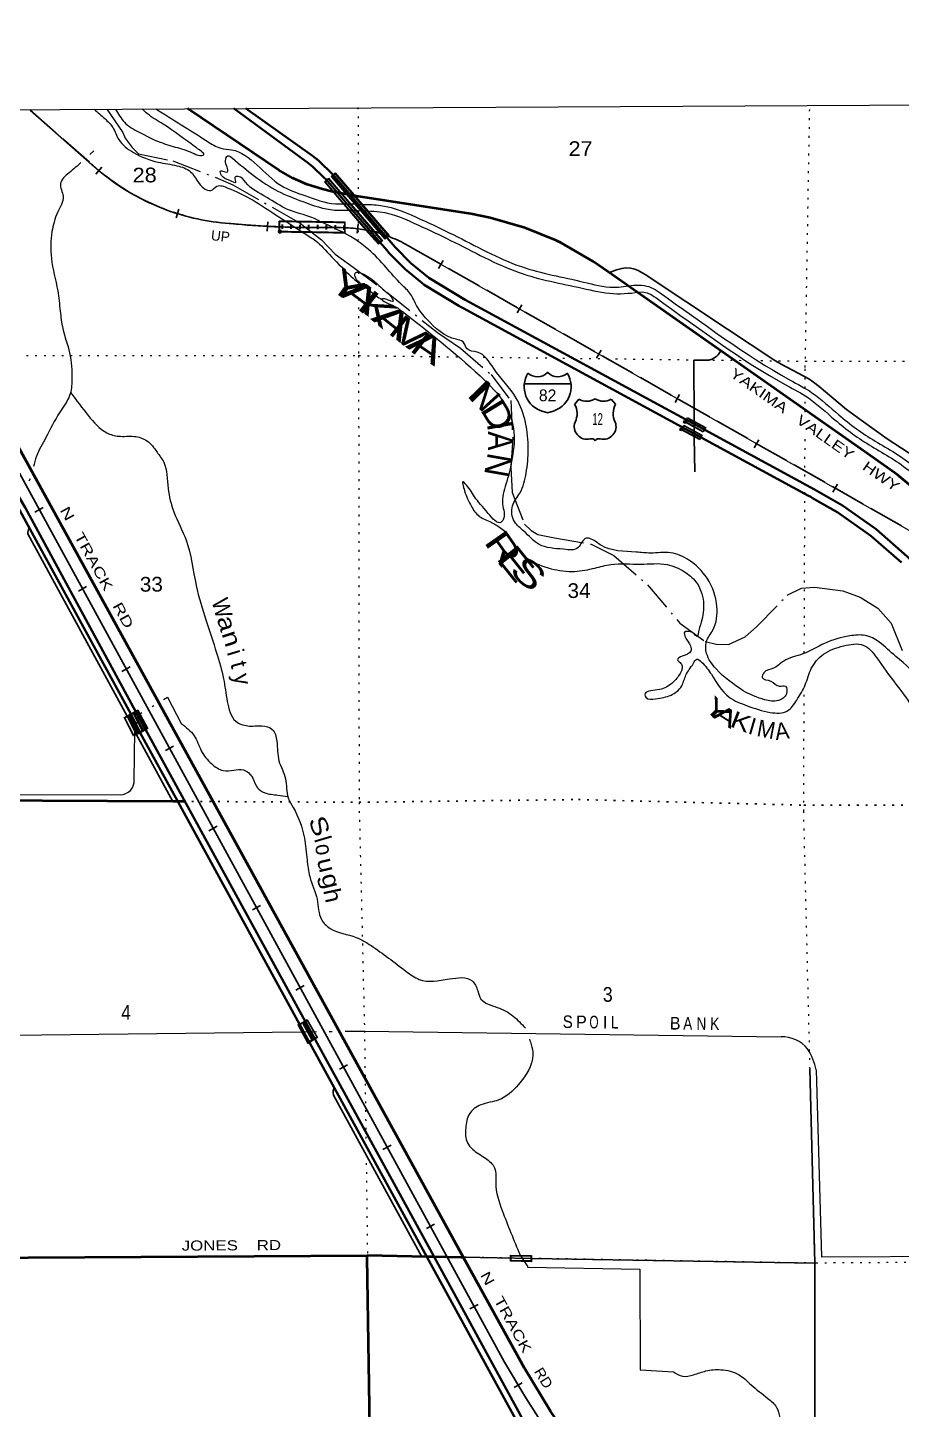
# Model space of a CAD drawing. Header units: feet. Extents: x -2 to 285336, y -549186 to -364975.
# Drawn here: x 138328 to 148716, y -381397 to -364975 of the extents above; entities that cross this region are included whole.
import ezdxf
from ezdxf.enums import TextEntityAlignment as Align

# ---------------------------------------------------------------- set-up
doc = ezdxf.new("R2010")
doc.units = ezdxf.units.FT
doc.header["$LTSCALE"] = 70
doc.header["$PDMODE"] = 32
doc.header["$PDSIZE"] = 35
for name, pattern in [('DOT_DASHED', [7.7, 5, -1.2, 0.3, -1.2]), ('DOTTED', [1.5, 0.3, -1.2]), ('LONG_DASHED', [7.5, 6, -1.5])]:
    doc.linetypes.add(name, pattern=pattern)
for name, color, linetype, lineweight in [('15', 7, 'Continuous', 25), ('16', 7, 'Continuous', 25), ('18', 7, 'Continuous', 35), ('20', 7, 'Continuous', 35), ('26', 7, 'Continuous', 40), ('27', 7, 'Continuous', 13), ('29', 7, 'Continuous', 25), ('31', 7, 'Continuous', 13), ('34', 7, 'Continuous', 25), ('39', 7, 'Continuous', 13), ('4', 7, 'Continuous', 13), ('41', 7, 'Continuous', 13), ('44', 7, 'DOT_DASHED', 13), ('55', 7, 'Continuous', 13), ('57', 7, 'Continuous', 13), ('6', 7, 'DOTTED', 25), ('63', 7, 'Continuous', 25), ('7', 7, 'DOTTED', 13)]:
    doc.layers.add(name, color=color, linetype=linetype, lineweight=lineweight)

msp = doc.modelspace()

# ---------------------------------------------------------------- linework, layer by layer
at = {"layer": '15'}
for p, q in [((144507.21, -369075.51), (144510.11, -369072.6)), ((144513.28, -369074.98), (144509.85, -369072.6)), ((144234.5, -369206.98), (144510.91, -369206.98)), ((144510.91, -369552.56), (144447.02, -369534.6)), ((144510.38, -369552.82), (144574.01, -369534.08))]:
    msp.add_line(p, q, dxfattribs=at)
msp.add_lwpolyline([(144786.27, -369206.98), (144510.38, -369206.98), (144510.91, -369206.98)], dxfattribs=at)
for centre, radius, start, end in [((144537.13, -369242.08), 306.13, 148.4444, 254.43382), ((144388.53, -368959.48), 165.66, 227.34169, 315.81206), ((144632.22, -368959.48), 165.66, 224.18847, 312.69397), ((144483.62, -369242.08), 306.13, 283.08087, 31.6248)]:
    msp.add_arc(centre, radius, start, end, dxfattribs=at)
at = {"layer": '16'}
for p, q in [((144831.53, -369450.82), (144882.84, -369392.06)), ((145074.6, -369386.09), (145074.32, -369386.29)), ((145266.69, -369391.97), (145318.08, -369450.82))]:
    msp.add_line(p, q, dxfattribs=at)
for centre, radius, start, end in [((144638.55, -369561.45), 222.05, 332.97043, 29.75871), ((144973.92, -369234.4), 182.07, 239.97227, 303.45418), ((145175.7, -369234.9), 181.52, 236.33975, 300.08743), ((145175.69, -369234.4), 182.07, 236.54582, 236.59441), ((145511.05, -369561.45), 222.05, 150.24129, 207.02957), ((144977.74, -369716.35), 151.42, 159.09177, 283.81923), ((145171.86, -369716.35), 151.42, 256.18077, 20.90823)]:
    msp.add_arc(centre, radius, start, end, dxfattribs=at)
for centre, major_axis, start_param, end_param in [((145033.08, -369915.17), (-19.56, 51.67), 4.95877769, 6.28318531), ((145116.53, -369915.17), (19.56, 51.67), 0, 1.32637542)]:
    msp.add_ellipse(centre, major_axis=major_axis, ratio=0.929097, start_param=start_param, end_param=end_param, dxfattribs=at)
at = {"layer": '18'}
for points in [[(148716.59, -371330.71), (148354.37, -371014.63), (147961.09, -370738.15), (147660.62, -370566.21), (147637.71, -370553.1), (147610.62, -370538.4), (146334.94, -369845.82), (143504.99, -368309.41), (143480.43, -368296.08), (143454.99, -368280.74), (143063.83, -368044.92), (143041.09, -368031.21), (143013.83, -368008.7), (142816.99, -367846.23), (142646.8, -367673.58), (142623.37, -367649.81), (142600.91, -367623.58), (142543.16, -367556.14), (141871.64, -366777.41), (141854.22, -366760.69), (141714.4, -366626.54), (141678.21, -366596.42), (141654.31, -366576.53), (141628.21, -366557.42), (140775.99, -365933.69)], [(152131.19, -375397.52), (149120.52, -371618.78), (148786.19, -371258.9), (148416.08, -370935.94), (148014.24, -370653.44), (147683.33, -370464.09), (146378.17, -369755.5), (143529.88, -368209.14), (143098.37, -367949), (142884.6, -367772.54), (142698.28, -367583.54), (141956.71, -366721.14), (141784.83, -366555.25), (141715.77, -366497.6), (140917.91, -365932.81)]]:
    msp.add_lwpolyline(points, dxfattribs=at)
at = {"layer": '20'}
for points in [[(140113.5, -374171.64), (139666.84, -373355.27), (139558.7, -373136.9), (138237.01, -370713.97), (137193.05, -368833.86), (137183.45, -368816.31), (137165.59, -368783.86), (137140.55, -368738.34), (137132.57, -368723.85), (137112.89, -368688.34), (135602.42, -365964.81)], [(143160.9, -379585.2), (141746.72, -377000.45), (139612.15, -373099.03), (138296.7, -370679.14), (138169.81, -370462.83), (137239.5, -368762.48), (137197.55, -368686.33), (135687.61, -365964.31)], [(143074.48, -379583.52), (141680.21, -377035.17), (140113.5, -374171.64)], [(144358.76, -384866.53), (144333.9, -382342.19), (144333.65, -382317.21), (144332.58, -382292.19), (144328.83, -382204.75), (144305.39, -382021.35), (144262.91, -381841.41), (144201.86, -381666.89), (144134.7, -381524.7), (144122.94, -381499.8), (144109.2, -381474.7), (143074.48, -379583.52)], [(144433.78, -384866.98), (144408.65, -382316.37), (144403.62, -382199.15), (144379.19, -382007.97), (144334.91, -381820.38), (144271.26, -381638.45), (144188.94, -381464.17), (143160.9, -379585.2)]]:
    msp.add_lwpolyline(points, dxfattribs=at)
at = {"layer": '26'}
for p, q in [((143510.42, -379591.97), (136020.39, -365962.34)), ((142219.63, -366975.91), (141940.65, -366921.15)), ((140199.22, -374172.04), (140113.5, -374171.64)), ((143074.48, -379583.52), (142364.25, -379569.75)), ((143160.9, -379585.2), (143074.48, -379583.52))]:
    msp.add_line(p, q, dxfattribs=at)
for points in [[(141940.65, -366921.15), (141832.77, -366896.45), (141652.31, -366839.04), (141478.85, -366763.09), (141314.28, -366669.42), (140227.81, -365937.04)], [(148883.2, -370467.54), (148669.66, -370288.56), (148317.58, -370041.81), (145229.77, -367877.69), (145050.26, -367754.74), (144662.12, -367530.28), (144637.06, -367515.79), (144612.12, -367505.65), (144238.6, -367353.8), (143825.34, -367234.32), (143597.29, -367187.92), (142264.42, -366983.92), (142219.63, -366975.91)], [(140055.4, -374171.36), (136948.66, -374156.26), (131610.78, -374164.29)], [(140113.5, -374171.64), (140070.97, -374171.44), (140055.4, -374171.36)], [(131689.52, -379577.26), (134420.53, -379610.53), (136985.57, -379599.59), (142364.25, -379569.75)], [(142385.03, -384923.74), (142404.05, -382114.32), (142364.64, -379594.75), (142364.25, -379569.75)], [(143510.42, -379591.97), (143480.42, -379591.39), (143160.9, -379585.2)], [(147436.82, -384302), (146572.31, -383505.35), (146549.41, -383485.01), (146448.84, -383406.75), (146340.64, -383339.44), (146238.94, -383289.74), (146072.05, -383190.29), (145999.59, -383133.1), (145820.33, -382969.31), (145344.76, -382461.75), (145321.95, -382434.89), (144786.42, -381770.62), (144545.98, -381419.2), (144234.08, -380908.81), (143510.42, -379591.97)]]:
    msp.add_lwpolyline(points, dxfattribs=at)
at = {"layer": '29'}
for p, q in [((145671.47, -367908), (146649.89, -368559.85)), ((146250.36, -369644.03), (146249.9, -368926.13)), ((147686.24, -379658.83), (147628.25, -377349.68))]:
    msp.add_line(p, q, dxfattribs=at)
for points in [[(145671.47, -367908), (145586.28, -367863.17), (145548.19, -367845.24), (145496.66, -367834.03), (145440.64, -367831.79), (145393.59, -367836.27), (145328.61, -367854.21), (145246.44, -367886.43)], [(146649.89, -368559.85), (147200.1, -368922.37), (147287.49, -368973.93), (147419.68, -369045.66), (147614.62, -369151.02), (147670.64, -369186.89), (147740.1, -369240.69), (147887.98, -369368.46), (148062.75, -369511.93), (148237.52, -369641.95)], [(146249.9, -368926.13), (146397.95, -368927.96), (146427.64, -368925.72), (146465.17, -368914.51), (146497.1, -368896.58), (146522.31, -368880.89), (146537.43, -368865.2), (146568.8, -368818.12)], [(146259.04, -370255.16), (146253.21, -369845), (146250.36, -369644.03)], [(148237.52, -369641.95), (148545.6, -369863.87), (148886.18, -370083.56), (148975.8, -370150.81), (149076.63, -370242.72), (149273.81, -370428.78), (149365.67, -370500.52), (149488.91, -370587.94), (149963.92, -370910.75), (150023.29, -370948.86), (150107.32, -370989.21), (150277.61, -371060.94), (150436.7, -371116.98)], [(138349.63, -370920.42), (138339.93, -370940.83), (138332.85, -370954.11), (138329.31, -370971.82), (138329.31, -370990.41), (138383.28, -371086.91), (139512.74, -373156.4), (139641.94, -373414.95), (140055.4, -374171.36)], [(141972.96, -377570.24), (141959.77, -377612.98), (141958.89, -377629.81), (141965.08, -377661.68), (142013.75, -377751.1), (143015.12, -379582.37)], [(147686.24, -379658.83), (144320.59, -379602.51), (143505.7, -379588.88)], [(147686.24, -379658.83), (147686.92, -382031.67), (147679.5, -384034.36)]]:
    msp.add_lwpolyline(points, dxfattribs=at)
at = {"layer": '31'}
for p, q in [((139585.46, -373396.55), (139474.09, -373172.72)), ((139474.39, -373172.57), (139526.92, -373146.44)), ((139526.92, -373146.44), (139638.29, -373370.27)), ((139638.29, -373370.27), (139585.26, -373396.65)), ((144068.85, -379562.63), (144318.82, -379566.73)), ((144318.82, -379566.73), (144317.59, -379641.72))]:
    msp.add_line(p, q, dxfattribs=at)
for points in [[(139484.82, -373176.32), (139523.32, -373157.17), (139627.55, -373366.66), (139589.06, -373385.82)], [(144076.71, -379570.75), (144310.69, -379574.59), (144309.72, -379633.59), (144075.74, -379629.75)]]:
    msp.add_lwpolyline(points, close=True, dxfattribs=at)
msp.add_lwpolyline([(144317.59, -379641.72), (144067.62, -379637.62), (144068.85, -379562.63)], dxfattribs=at)
at = {"layer": '34', "lineweight": 13}
for p, q in [((138359.4, -365954.55), (139092.23, -366602.58)), ((141778.96, -367350.43), (142025.87, -367353.39)), ((142874.12, -367579.33), (148803.33, -370947.1))]:
    msp.add_line(p, q, dxfattribs=at)
at = {"layer": '34'}
for p, q in [((138414.85, -370732.39), (138511.92, -370679.37)), ((138931.06, -371672.15), (139028.14, -371619.14)), ((139449.2, -372626.34), (139546.28, -372573.32)), ((139965.42, -373566.11), (140062.5, -373513.09)), ((140483.56, -374520.3), (140580.64, -374467.28)), ((140999.78, -375460.06), (141096.86, -375407.05)), ((141517.92, -376414.25), (141615, -376361.23)), ((142034.14, -377354.02), (142131.22, -377301)), ((142552.28, -378308.21), (142649.36, -378255.19)), ((143068.5, -379247.97), (143165.57, -379194.96)), ((143586.64, -380202.16), (143683.72, -380149.14)), ((144114.01, -381137.83), (144209.07, -381081.28))]:
    msp.add_line(p, q, dxfattribs=at)
at = {"layer": '34', "lineweight": 13}
msp.add_lwpolyline([(135874.41, -365963.68), (143996.88, -380836.26), (144248.6, -381259.45)], dxfattribs=at)
at = {"layer": '34'}
msp.add_lwpolyline([(135875.39, -365963.2), (143997.83, -380835.72), (144249.53, -381258.88), (144396.08, -381490.89), (144547.12, -381718.25), (144621.42, -381827.36), (144681.93, -381909.62), (144777.6, -382036.14), (144875.81, -382161.36), (144977.24, -382284.58), (145079.29, -382405.88), (145183.9, -382525.85), (145291.7, -382643.85), (145400.14, -382759.91), (145510.48, -382874), (145624.02, -382986.12), (158111.25, -394735.09)], dxfattribs=at)
at = {"layer": '34', "lineweight": 13}
for centre, radius, start, end in [((140920.62, -364595.57), 2714.97, 227.66638, 266.27441), ((141710.54, -357144.28), 10206.38, 264.56711, 270.38411), ((142044.23, -368989.74), 1636.46, 59.5273, 90.64266), ((157554.82, -372960.65), 15682.01, 211.95088, 214.43329)]:
    msp.add_arc(centre, radius, start, end, dxfattribs=at)
at = {"layer": '34', "linetype": 'DOTTED', "lineweight": 100}
msp.add_arc((140704.42, -429713.89), 62374.92, 88.71762, 89.43408, dxfattribs=at)
at = {"layer": '39'}
for p, q in [((139116.43, -366440.79), (139067.2, -366483.33)), ((142135.2, -367143.71), (142372.94, -367154.38)), ((138357.16, -370338.52), (138341.95, -370364.15)), ((139808.12, -373042.6), (139829.23, -373029.85)), ((139658.48, -373132.96), (139687.49, -373115.44)), ((141578.82, -376908.85), (141761.51, -376906.75)), ((141913.11, -376905.02), (141946.77, -376904.64)), ((147701.63, -377363.23), (147765.98, -379585.24)), ((144182.81, -379562.8), (144273.17, -379704.83))]:
    msp.add_line(p, q, dxfattribs=at)
for points in [[(139942.22, -372961.62), (139992.67, -372931.16), (140153.46, -373245.43)], [(139596.14, -373917.3), (139603.33, -373333.92), (139658.48, -373132.96)], [(137973.22, -374088.95), (139427.82, -374094.93), (139428.96, -374094.81)], [(137041.98, -376958.83), (137118.9, -376959.9), (141578.82, -376908.85)], [(142101.19, -376902.87), (142328.82, -376900.26), (147285.17, -376970.64)], [(147763.18, -379583.1), (151050.85, -379566.52), (151100.85, -379607.52)], [(144271.23, -379706.85), (145605.04, -379730.89), (145612.03, -380928.49), (146005.27, -380949.62)]]:
    msp.add_lwpolyline(points, dxfattribs=at)
for centre, radius, start, end in [((139422.81, -373921.53), 173.38, 272.03296, 1.40051), ((147301.54, -377353.85), 383.56, 38.68953, 92.44629), ((147069.01, -377474.01), 642.25, 9.93245, 34.08388)]:
    msp.add_arc(centre, radius, start, end, dxfattribs=at)
for points in [[(139117.8, -365944.94), (139245.15, -366056.34), (139340.2, -366162.12), (139411.48, -366306.26), (139587.11, -366459.66), (139878.77, -366574), (140101.7, -366616.51), (140264.69, -366687.62), (140428.65, -366889.33), (140505.02, -366910.86), (140578.84, -366860.06), (140709.36, -366881.18), (140971.02, -367005.79), (141269.25, -367194.43), (141617, -367417.72)], [(139374.04, -365942.78), (139478.11, -366098.78), (139653.49, -366218.02), (139905.07, -366336.68), (140108.11, -366401.45), (140307.19, -366472.28), (140399.62, -366495.69), (140423.61, -366485.46), (140393.24, -366447.51), (140312.57, -366387.84), (139939.57, -366123.41), (139754.13, -366000.23), (139689.34, -365941.2)], [(139851.58, -365940.34), (140460.51, -366324.43), (140623.58, -366407.59), (140752.08, -366426.71), (141340.89, -366852.27), (141622.55, -366970.7), (141986.28, -367068.42), (142077, -367068.6)], [(141803.64, -367280.22), (141781.2, -367266.9), (141419.22, -367135.01), (141171.48, -366994.22), (140919.43, -366813.27), (140830.67, -366743.61), (140792.65, -366755.95), (140801.11, -366814.17), (140730.76, -366792.6), (140634.03, -366731.03), (140621.59, -366676.87), (140703.92, -366690.31), (140699.48, -366634.08), (140680.85, -366555.85), (140706.48, -366497.38), (140762.94, -366527.1)], [(140762.94, -366527.1), (141303.91, -366918.08), (141598.17, -367041.81), (141976.31, -367143.4), (142135.2, -367143.71)], [(138961.33, -366579.72), (138820.8, -366700.59), (138717.49, -366829.98), (138748.68, -366978.44), (138683.97, -367173.85), (138617.47, -367399.42), (138609.83, -367716.98), (138684.92, -368102.23), (138714.8, -368343.14), (138746.45, -368551.89), (138826.84, -368840.65), (138853.3, -369159.96), (138826.64, -369349.05), (138709.78, -369544.86), (138545.6, -369847.53), (138432.95, -370069.43), (138399.54, -370192.96)], [(142077, -367068.6), (142196.87, -367068.83), (142307.02, -367075.34)], [(142306.96, -367075.34), (142527.93, -367088.42), (143004.48, -367253.6), (143388.9, -367435.56), (144197.97, -367815.24), (144937.38, -367998.52), (145292.83, -368060.13), (145532.47, -368034.31)], [(142372.94, -367154.38), (142513.16, -367162.68), (142976.07, -367323.13), (143356.93, -367503.4), (144172.78, -367886.26), (144921.93, -368071.96), (145291.1, -368135.95), (145637.13, -368114.93)], [(146832.98, -372857.15), (146512.14, -372596.34), (146400.46, -372412.32), (146397.41, -372273.68), (146474.58, -372134.44), (146522.62, -371854.76), (146405.79, -371520.06), (146189.57, -371302.67), (145972.34, -371217.91), (145733.69, -371219.72), (145563.14, -371208.96), (145149.41, -371129.71), (145028.51, -371054.26), (144966.26, -371044.69), (144872.82, -371153.91), (144700.51, -371175.31), (144409.27, -371117.24), (144227.59, -370959.87), (144116.44, -370846.17), (144092.97, -370659.46), (144180.07, -370506.08), (144254.49, -370268.4), (144280.43, -369982.85), (144135.51, -369379.1), (143870.13, -369025.43), (143672.13, -368832.01), (143551.51, -368792.74), (143504.75, -368708.69), (143422.3, -368679.18), (143077.58, -368442.66), (142952.01, -368278.84), (142880.79, -368142.73), (142771.63, -368027.01), (142589.61, -367825.43), (142381.44, -367612), (142216.06, -367488.66), (141802.6, -367279.56)], [(141617, -367417.72), (141752.95, -367510.26), (141944.93, -367703.73), (142253.93, -367990.75), (142221.42, -367934.73), (142221.12, -367894.54), (142343.61, -367915.72), (142579.71, -368108.85), (142656.49, -368184.63), (142672.85, -368226.7), (142588.44, -368203.23), (142540.31, -368203.59), (142582.68, -368237.43), (142687.32, -368284.87), (142806.26, -368366.35), (143762.91, -369168.92), (144015.88, -369472.44), (144108.44, -369781.2), (144081, -370133.07), (144014.82, -370400.83), (143974.5, -370640.27), (143981.89, -370823.08), (143958.04, -370851.39), (143804.84, -370748.06), (143640.91, -370550.36), (143527.41, -370392.48), (143507.23, -370374.54), (143522.06, -370480.93), (143591.45, -370641.17), (143682.68, -370771.09), (143821.62, -370846.4), (143938.44, -370911.82), (143996.97, -370961.62), (144053.76, -371045.58), (144272.15, -371285.07), (144551.82, -371405.52), (144830.83, -371437.57), (145073.2, -371397.55), (145263.41, -371355.91), (145614.35, -371351.24), (145931.26, -371356.87), (146136.46, -371441.73), (146271.73, -371561.27), (146361.76, -371799.71), (146335.5, -372041.05), (146298.42, -372177.98), (146288.64, -372210.21), (146242.22, -372172.38), (146187.93, -372152.69), (146141.83, -372157.06), (146148.36, -372225.34), (146209.26, -372323.34), (146211.75, -372387.62), (146109.9, -372444.66), (146054.08, -372489.3), (146084.4, -372521.22), (146110.79, -372563.22), (146067.53, -372678.09), (145974.03, -372779.27), (145812.09, -372846.81), (145666.13, -372906.19), (145678.37, -372934.23), (145792.82, -372951.45), (145977, -372907.85), (146104.53, -372798.37), (146153.72, -372671.4), (146242.9, -372530.06), (146282.65, -372481.53), (146335.02, -372511.28), (146456.47, -372661.07), (146669.09, -372932.74), (146882.44, -373033.61), (147155.79, -373113.92), (147360.22, -373096.3), (147471.56, -372966.84), (147572.48, -372785.22), (147645.23, -372591.76), (147790.36, -372421.86), (148028.28, -372323.6), (148262.86, -372313.78), (148424.42, -372463.27)], [(142257.71, -367991.31), (142301.43, -368031.91), (142364.92, -368074.58), (142430.49, -368132.87), (142471.08, -368164.09), (142538.73, -368204.68)], [(145531.25, -368034.34), (145627.58, -368037.49), (145738.07, -368062.78), (145834.77, -368120.32), (147392.88, -369163.48), (147652.72, -369314.23), (147971.57, -369577.06), (148403.09, -369889.27), (148868.68, -370197.21), (149036.48, -370374.78), (149236.37, -370554.12), (149445.79, -370667.07), (149674.02, -370880.36), (149972.13, -371052.92), (150368.25, -371190.58), (151153.31, -371576.47), (151408.75, -371743.3)], [(145637.13, -368114.93), (145709.85, -368133.26), (145794.7, -368183.75), (147353.16, -369227.14), (147609.76, -369376.02), (147925.69, -369636.44), (148360.4, -369950.96), (148820.1, -370255), (148984.09, -370428.54), (149192.92, -370615.9), (149401.66, -370728.48), (149629.05, -370940.99), (149940.75, -371121.41), (150339.29, -371259.92), (151116.56, -371641.98), (151427.77, -371839.52)], [(138840.22, -369314.72), (139049.03, -369586.49), (139269.16, -369789.79), (139409.86, -369830.92), (139594.38, -369833.54), (139745.18, -369884.64), (139866.53, -370020.37), (139945.65, -370140.34), (139998.12, -370451.41), (140066.4, -370730.21), (140211.32, -371066.71), (140331.67, -371604.34), (140451.15, -372025.42), (140574.33, -372404.28), (140656.87, -372713.12), (140701, -372982.05), (140803.05, -373218.4), (140943.85, -373273.6), (141112.33, -373274.33), (141236.98, -373315.58), (141290.16, -373453.83), (141315.99, -373688.75), (141393.81, -373903.17), (141425.59, -374130), (141484.6, -374242.09), (141617.71, -374608.81), (141649.72, -374865.78), (141681.29, -375064.48), (141769.56, -375335.1), (141821.51, -375575.84), (141924.58, -375681.56), (142234.23, -375787.72), (142411.45, -375884.84), (142824.87, -376189.16), (142982.03, -376286.43), (143340.98, -376281.7), (143611.89, -376303.76), (143678.98, -376423.82), (143717.8, -376519.98), (143911.08, -376618.99), (144100.39, -376724.05), (144245.13, -376865.67)], [(152658.18, -377952.09), (152477.09, -377739.58), (152364.05, -377641.97), (152346.57, -377718.47), (152166.23, -377739.93), (151923.47, -377727.71), (151819.1, -377716.44), (151843, -377694.16), (151878.89, -377665.75), (151808.61, -377654.23), (151668.11, -377639.22), (151518.85, -377525.81), (151330.08, -377225.82), (151156.78, -376849.35), (150862.44, -376377.34), (150687.03, -375986.82), (150375.17, -375585.28), (150304.44, -375513.48), (150270.22, -375497.66), (150299.07, -375599.93), (150378.27, -375731.95), (150469.44, -375853.84), (150526.24, -375939.82), (150532.66, -375994.02), (150476.19, -375952.25), (150290.7, -375821.03), (150272.06, -375742.8), (150203.62, -375709.16), (150087.19, -375693.97), (149913.8, -375572.71), (149895.01, -375474.38), (149914.3, -375371.75), (149883.92, -375064.53), (149921.32, -374704.55), (149928.8, -374364.89), (149858.31, -374057.97), (149696.76, -373643.23), (149607.42, -373497.22), (149470.31, -373399.79), (149407.08, -373257.6), (149418.64, -373195.22), (149311.48, -373079.48), (149202.6, -373001.94), (149161.09, -373082.63), (149089, -373097.24), (149025.61, -372934.96), (148968.34, -372786.69), (148950.76, -372849.12), (148953.47, -372943.54), (148915.45, -372953.88), (148896.45, -372827.42), (148648.92, -372447.5), (148453.11, -372278.18), (148284.06, -372199.08), (148103.6, -372204.47), (147801.43, -372293.17), (147545.66, -372417.69), (147317.67, -372503.82), (147193.97, -372589.16), (147082.06, -372642.25), (147062.43, -372698.67), (147165.03, -372742.1), (147267.76, -372801.6), (147337.97, -372803.08), (147348.66, -372891.42), (147253, -372972.52), (147090.49, -372963.71), (146832.98, -372857.15)], [(148424.42, -372463.27), (148651.41, -372779.05), (148858.3, -373088.95), (148920.2, -373319.57), (148935.55, -373494.28), (148940.94, -373679.11), (149000.59, -373877.6), (149107.77, -373995.34), (149304.41, -374007.92), (149465.11, -374042.87), (149620.37, -374154.22), (149699.91, -374330.46), (149707.39, -374525.32), (149586.49, -374717.14), (149501.15, -374836.35), (149462.25, -374997.4), (149494.67, -375308.63), (149699.52, -375614.52), (149981.88, -375825.39), (150234.2, -376042.51), (150347.17, -376130.07), (150407.27, -376121.57), (150413.14, -376101.43), (150529.68, -376130.69), (150671.44, -376314.49), (150854.46, -376650.69), (151043.29, -376958.72), (151157.39, -377196.99), (151283.65, -377453.24), (151385.16, -377617.25), (151622.95, -377768.17), (151821.94, -377826.94), (152114.89, -377846.82), (152396.38, -377941.14), (152565.64, -378057.05)], [(140153.46, -373245.43), (140306.98, -373390.96), (140392.55, -373569.16), (140516.05, -373724.96), (140653.03, -373804.3), (140779.35, -373801.33), (140893.63, -373796.44), (141004.67, -373894.07), (141059.67, -374008.19), (141146.36, -374067.82), (141303.01, -374096.77), (141418.33, -374113.92)], [(144292.85, -376999.01), (144315.49, -377060.01), (144334.48, -377184.46), (144162.65, -377537.42), (143929.37, -377720.05), (143715.21, -377777.94), (143579.64, -377885.47), (143536.78, -378052.58), (143556.15, -378229.27), (143616.89, -378305.17), (143772.12, -378412.51), (143879.28, -378528.24), (143892.66, -378706.99), (143969.3, -379031.94), (144182.81, -379562.8)], [(146005.27, -380949.62), (146111.96, -381003.07), (146246.2, -380985.97), (146392.27, -380940.66), (146568.64, -380925.25), (146779.65, -380981.93), (146928.98, -381105.38), (147128.74, -381266.63), (147231.83, -381374.36), (147285.86, -381625.14), (147353.93, -381877.82), (147463.84, -382092), (147647.12, -382185.64)]]:
    msp.add_spline(points, degree=3, dxfattribs=at)
at = {"layer": '4'}
msp.add_lwpolyline([(0, -366365.25), (31582.88, -366343.53), (63165.7, -366278.36), (94748.41, -366169.75), (126330.93, -366017.71), (157911.89, -365844.7), (189495.2, -365583.27), (221076.83, -365300.9), (252658.04, -364975.08), (254669.81, -547785.08), (222837.13, -548113.49), (191004.05, -548398.11), (159170.58, -548638.96), (127336.83, -548836), (95502.83, -548989.27), (63668.65, -549098.74), (31834.35, -549164.42), (0, -549186.32)], close=True, dxfattribs=at)
at = {"layer": '44'}
msp.add_lwpolyline([(139269.76, -365943.41), (139459.51, -366222.24), (139489.31, -366290.36), (139571.31, -366399.76), (139647.24, -366474.09), (140054.25, -366557.84), (140621.62, -366778.73), (140766.08, -366845.14), (141550.47, -367287.32), (141822.06, -367496.46), (141985.27, -367666.12), (142196.46, -367821.42), (142597.3, -368118.81), (143202.49, -368599.36), (143475.81, -368782.99), (143836.97, -369099.47), (144072.24, -369406.05), (144094.92, -369851.76), (144070.96, -370201.37), (144086.76, -370500.52), (144235.17, -370875.13), (144315.28, -370951.35), (144393.37, -370998.23), (144590.6, -371039.55), (145025.89, -371115.44), (145296.74, -371249.91), (145697.31, -371596.8), (146082.51, -372054.25), (146384.17, -372269.22), (146513.51, -372303.14), (146660.73, -372305.6), (146857.11, -372217.19), (146993.91, -372096.61), (147358.14, -371720.71), (147528.68, -371638.97), (147683.99, -371626.24), (148020.65, -371670.22), (148227.37, -371743.25), (148434.52, -371873.38), (148595.67, -372052.19), (148758.26, -372454.83)], dxfattribs=at)
at = {"layer": '55'}
for p, q in [((141936.48, -366742.97), (141983.27, -366702.62)), ((141857.78, -366805.84), (141905.59, -366764.62)), ((141868.96, -366806.75), (141904.74, -366775.91)), ((142547.84, -367508.73), (142500.53, -367549.53)), ((142626.02, -367445.62), (142576.22, -367488.57))]:
    msp.add_line(p, q, dxfattribs=at)
for points in [[(141983.27, -366702.62), (142206.62, -366959.43), (142492.93, -367291.92), (142626.02, -367445.62)], [(141857.78, -366805.84), (142010.63, -366989.21), (142346.37, -367376.28), (142500.53, -367549.53)], [(142501.27, -367538.32), (142352.38, -367371), (142016.72, -366984.03), (141868.96, -366806.75)], [(141904.74, -366775.91), (142062.52, -366959.69), (142377.81, -367325.28), (142536.53, -367507.91), (142501.27, -367538.32)], [(141905.59, -366764.62), (142068.58, -366954.47), (142383.86, -367320.04), (142547.84, -367508.73)], [(141936.48, -366742.97), (142020.86, -366843.64), (142336.14, -367210.86), (142576.22, -367488.57)], [(142614.72, -367444.8), (142486.88, -367297.15), (142200.57, -366964.67), (141982.45, -366713.88), (141947.67, -366743.87)], [(141947.67, -366743.87), (142026.96, -366838.46), (142342.2, -367205.64), (142577.04, -367477.29), (142614.72, -367444.8)]]:
    msp.add_lwpolyline(points, dxfattribs=at)
for points in [[(146172.49, -369608.22), (146392.09, -369727.71), (146361.02, -369784.81), (146141.42, -369665.32)], [(146152.26, -369662.11), (146175.69, -369619.06), (146381.24, -369730.91), (146357.81, -369773.96)], [(146129.47, -369698.05), (146349.07, -369817.54), (146318, -369874.64), (146098.4, -369755.15)], [(146132.67, -369708.89), (146338.22, -369820.74), (146314.79, -369863.79), (146109.24, -369751.94)]]:
    msp.add_lwpolyline(points, close=True, dxfattribs=at)
for p in [(146143.81, -369660.93), (146100.79, -369750.76)]:
    msp.add_point(p, dxfattribs=at)
at = {"layer": '57'}
for p, q in [((139638.54, -373084.4), (139756.12, -373305)), ((139529.31, -373144.2), (139645.7, -373367.9)), ((139584.37, -373114.06), (139702.14, -373335.75)), ((141541.71, -376828), (141657.6, -377047)), ((141599.86, -376794.98), (141718.25, -377010.65)), ((141653.13, -376764.75), (141775.26, -376976.48))]:
    msp.add_line(p, q, dxfattribs=at)
for points in [[(139529.31, -373144.2), (139584.37, -373114.06), (139638.54, -373084.4)], [(139645.7, -373367.9), (139702.14, -373335.75), (139756.12, -373305)], [(141541.71, -376828), (141599.86, -376794.98), (141653.13, -376764.75)], [(141657.6, -377047), (141718.25, -377010.65), (141775.26, -376976.48)]]:
    msp.add_lwpolyline(points, dxfattribs=at)
for points in [[(139595.14, -373117.28), (139705.33, -373324.71), (139745.4, -373301.89), (139635.28, -373095.3)], [(139540.02, -373147.45), (139581.1, -373124.96), (139691.42, -373332.64), (139648.96, -373356.83)], [(141552.41, -376831.12), (141596.75, -376805.94), (141707.52, -377007.74), (141660.72, -377035.79)], [(141764.4, -376973.65), (141721.26, -376999.51), (141610.66, -376798.04), (141650.17, -376775.62)]]:
    msp.add_lwpolyline(points, close=True, dxfattribs=at)
at = {"layer": '6'}
msp.add_lwpolyline([(136948.66, -374156.26), (137023.75, -374156.15), (142268.31, -374181.88), (144875.15, -374149.26), (147557.15, -374216.1), (149648.07, -374215.98)], dxfattribs=at)
at = {"layer": '63'}
for p, q in [((139138.07, -366717.1), (139208.99, -366632.21)), ((140091.97, -367237.08), (140125.39, -367131.64)), ((141177.45, -367392.43), (141182.85, -367281.96)), ((142245.11, -367419.54), (142258.46, -367309.74)), ((143214.51, -367837.2), (143269.14, -367741.02)), ((144148.11, -368364.48), (144202.74, -368268.3)), ((145090.95, -368903.01), (145145.57, -368806.83)), ((146024.55, -369430.29), (146079.18, -369334.11)), ((146967.38, -369968.82), (147022.01, -369872.64)), ((147900.99, -370496.1), (147955.61, -370399.92))]:
    msp.add_line(p, q, dxfattribs=at)
at = {"layer": '63', "lineweight": 13}
for p, q in [((141318.14, -367406.7), (141320.25, -367275.44)), ((141326.26, -367398.78), (141328.11, -367283.51)), ((142095.74, -367295.87), (142093.89, -367411.16)), ((142101.76, -367419.34), (142103.87, -367288.05))]:
    msp.add_line(p, q, dxfattribs=at)
at = {"layer": '63', "linetype": 'LONG_DASHED'}
for points in [[(138354.09, -365948.4), (139092.95, -366601.76), (139097.82, -366605.99), (139133.01, -366637.61), (139169, -366668.39), (139205.53, -366698.91), (139242.33, -366728.35), (139279.96, -366757.25), (139317.86, -366785.61), (139356.3, -366813.42), (139395.28, -366840.14), (139434.82, -366866.61), (139474.62, -366892.25), (139514.97, -366917.09), (139555.6, -366941.11), (139596.77, -366964.6), (139638.22, -366987.54), (139680.21, -367009.39), (139722.47, -367030.7), (139765.28, -367051.2), (139808.37, -367071.16), (139851.72, -367090.03), (139895.35, -367108.37), (139939.25, -367125.89), (139983.7, -367142.6), (140028.16, -367158.5), (140073.16, -367173.84), (140118.16, -367188.11), (140163.7, -367201.84), (140209.25, -367214.47), (140255.08, -367226.58), (140300.9, -367237.86), (140347.27, -367248.33), (140393.65, -367257.72), (140440.02, -367266.56), (140486.95, -367274.6), (140533.6, -367281.82), (140580.53, -367288.21), (140627.73, -367293.53), (140674.67, -367298.31), (140721.88, -367302.27), (140744.28, -367303.72), (140922.19, -367319.61), (141099.44, -367331.35), (141276.99, -367340.03), (141455.74, -367346.79), (141633.87, -367349.36), (141778.96, -367349.33), (142025.87, -367352.29), (142054.51, -367352.13), (142083.01, -367352.64), (142111.52, -367353.63), (142140.19, -367354.95), (142168.71, -367356.92), (142197.07, -367359.38), (142225.6, -367362.17), (142253.97, -367365.62), (142282.18, -367369.57), (142310.55, -367373.99), (142498.5, -367407.01)], [(142498.2, -367406.96), (142640.59, -367464.62), (142667.06, -367475.3), (142693.39, -367486.31), (142719.56, -367497.96), (142745.58, -367509.95), (142771.26, -367522.44), (142796.79, -367535.26), (142822, -367548.73), (142847.04, -367562.53), (142871.77, -367576.66), (142874.67, -367578.38), (148803.87, -370946.15)]]:
    msp.add_lwpolyline(points, dxfattribs=at)
at = {"layer": '63', "lineweight": 13}
for centre, radius, start, end in [((140706.94, -429710.11), 62437.68, 88.71801, 89.43719), ((140706.94, -429710.11), 62429.68, 88.7253, 89.4299), ((140705.68, -429711.38), 62307.68, 88.71611, 89.4368), ((140705.68, -429711.38), 62315.68, 88.72352, 89.42941)]:
    msp.add_arc(centre, radius, start, end, dxfattribs=at)
at = {"layer": '63'}
msp.add_point((141326.26, -367398.78), dxfattribs=at)
at = {"layer": '7'}
for p, q in [((142255.44, -365924.56), (142258.08, -367020.85)), ((142258.4, -367150.33), (142258.45, -367170.13)), ((142258.72, -367281.47), (142259.25, -367502.12)), ((143744.05, -368891.3), (146895.12, -368930.55)), ((147571.6, -369547.18), (147572.27, -369355.34)), ((147561.54, -372408.1), (147570.63, -369820.67)), ((144065.98, -379598.23), (142364.25, -379569.75))]:
    msp.add_line(p, q, dxfattribs=at)
for points in [[(147572.59, -369262.68), (147573.47, -369013.35), (147626.48, -365890.65)], [(142260.16, -367880.98), (142262.55, -368872.85), (142268.31, -374181.88), (142332.8, -376896.22), (142403, -382240.93), (142385.03, -384923.74), (142426.56, -390190.4)], [(126346.55, -368858.96), (131633.11, -368855.05), (136947.9, -368872.99), (142262.55, -368872.85), (143442.23, -368887.54)], [(147046.03, -368932.43), (147575.7, -368939.03), (152872.29, -368937.02), (157934.46, -368912.72)], [(147686.92, -382031.67), (147686.24, -379658.83), (147554.92, -374290.42), (147560.02, -372841.07)], [(142364.25, -379569.75), (142316.76, -379568.96), (137062.58, -379597.56), (134420.53, -379610.53)], [(153001.65, -379624.11), (152970.56, -379624.76), (147686.24, -379658.83), (144321.91, -379602.52)]]:
    msp.add_lwpolyline(points, dxfattribs=at)

# ---------------------------------------------------------------- texts
at = {"layer": '15'}
msp.add_text('82', height=140, dxfattribs=at).set_placement((144510.02, -369415.09), align=Align.CENTER)
at = {"layer": '16', "width": 0.6}
msp.add_text('12', height=140, dxfattribs=at).set_placement((145104.49, -369696.6), align=Align.CENTER)
at = {"layer": '27'}
for s, rotation, width, p in [('YAKIMA   VALLEY   HWY', 324.975, 1.3, (146666.3, -369113.01)), ('N   TRACK   RD', 298.791, 1.4, (138708.38, -370708.33)), ('JONES    RD', 0.318, 1.25, (140159.85, -379510.83)), ('N   TRACK', 298.791, 1.35, (143704.95, -379800.6)), ('RD', 301.429, 1.1, (144343.99, -380946.34))]:
    msp.add_text(s, height=120, rotation=rotation, dxfattribs=dict(at, width=width)).set_placement(p)
at = {"layer": '41'}
for s, height, rotation, width, p in [('W', 200, 285.849, 0.9, (140544.19, -371899.7)), ('a', 200, 287.015, 1.2, (140600.76, -372083.37)), ('n', 200, 288.007, 1.25, (140659.87, -372265.69)), ('Y', 200, 314.256, 1.8, (146457.85, -373157.04)), ('A', 200, 327.354, 1.5, (146575.76, -373240.21)), ('K', 200, 338.719, 1.3, (146773.25, -373318.23)), ('M', 200, 349.089, 0.95, (147090.67, -373412.94)), ('A', 200, 7.198, 0.95, (147308.2, -373432.07)), ('S', 200, 291.408, 1.3, (141705.27, -374500.42)), ('o', 200, 279.099, 0.9, (141754.22, -374756.9)), ('u', 200, 282.958, 1.15, (141785.69, -374950.13)), ('g', 200, 284.197, 1.2, (141838.89, -375138.98)), ('h', 200, 282.27, 1.1, (141858.59, -375309.29)), ('S', 150, 359.186, 0.9, (144747.98, -376864.61)), ('P', 150, 359.186, 0.95, (144910.32, -376866.91)), ('O', 150, 359.186, 0.7, (145060.27, -376869.04)), ('L', 150, 359.186, 0.8, (145305.46, -376870.42)), ('B', 150, 359.186, 0.95, (146025.49, -376882.75)), ('A', 150, 359.186, 0.8, (146175.44, -376884.88)), ('N', 150, 359.186, 0.8, (146337.79, -376887.18)), ('K', 150, 359.186, 0.85, (146496.59, -376889.44))]:
    msp.add_text(s, height=height, rotation=rotation, dxfattribs=dict(at, width=width)).set_placement(p, align=Align.CENTER)
for s, height, rotation, p in [('i', 200, 286.948, (140703, -372428.37)), ('t', 200, 284.671, (140746.31, -372569.33)), ('y', 200, 280.183, (140785.13, -372734.49)), ('I', 200, 343.675, (146917.41, -373373.21)), ('l', 200, 286.54, (141740.01, -374647.78)), ('I', 150, 359.186, (145192.49, -376870.91))]:
    msp.add_text(s, height=height, rotation=rotation, dxfattribs=at).set_placement(p, align=Align.CENTER)
at = {"layer": '44'}
for s, rotation, width, p in [('Y', 323.428, 1.6, (142041.99, -368169.32)), ('A', 323.428, 1.65, (142205.07, -368282.22)), ('K', 321.549, 1.6, (142393.91, -368437.14)), ('A', 321.549, 1.75, (142580.6, -368581.49)), ('M', 321.549, 1.4, (142781.91, -368744.42)), ('A', 326.105, 1.6, (142990.93, -368886.05)), ('I', 314.464, 1.85, (143593.33, -369402.99)), ('D', 301.429, 1.2, (143791.84, -369660.67)), ('A', 269.425, 0.85, (143800.56, -369886.01)), ('N', 259.992, 0.95, (143777.88, -370150.69)), ('R', 304.947, 1.4, (143860.2, -371252.98)), ('E', 308.75, 1.55, (144015.48, -371439.18)), ('S', 318.093, 1.45, (144184.24, -371573.66))]:
    msp.add_text(s, height=300, rotation=rotation, dxfattribs=dict(at, width=width)).set_placement(p, align=Align.CENTER)
for s, rotation, p in [('N', 312.095, (143652.38, -369457.5)), ('I', 280.481, (143794.4, -369734.1))]:
    msp.add_text(s, height=300, rotation=rotation, dxfattribs=at).set_placement(p, align=Align.CENTER)
at = {"layer": '63'}
msp.add_text('UP', height=120, rotation=353.569, dxfattribs=at).set_placement((140502.85, -367500.43))
at = {"layer": '7'}
for s, width, p in [('27', 1.1, (144759.39, -366501.49)), ('28', 1.1, (139576.59, -366815.58)), ('33', 1.05, (139662.77, -371679.03)), ('34', 1.05, (144747.37, -371754.13)), ('3', 0.9, (145167.09, -376553.41)), ('4', 0.9, (139439.8, -376768.01))]:
    msp.add_text(s, height=175, rotation=0.435, dxfattribs=dict(at, width=width)).set_placement(p)

doc.saveas('drawing.dxf')
